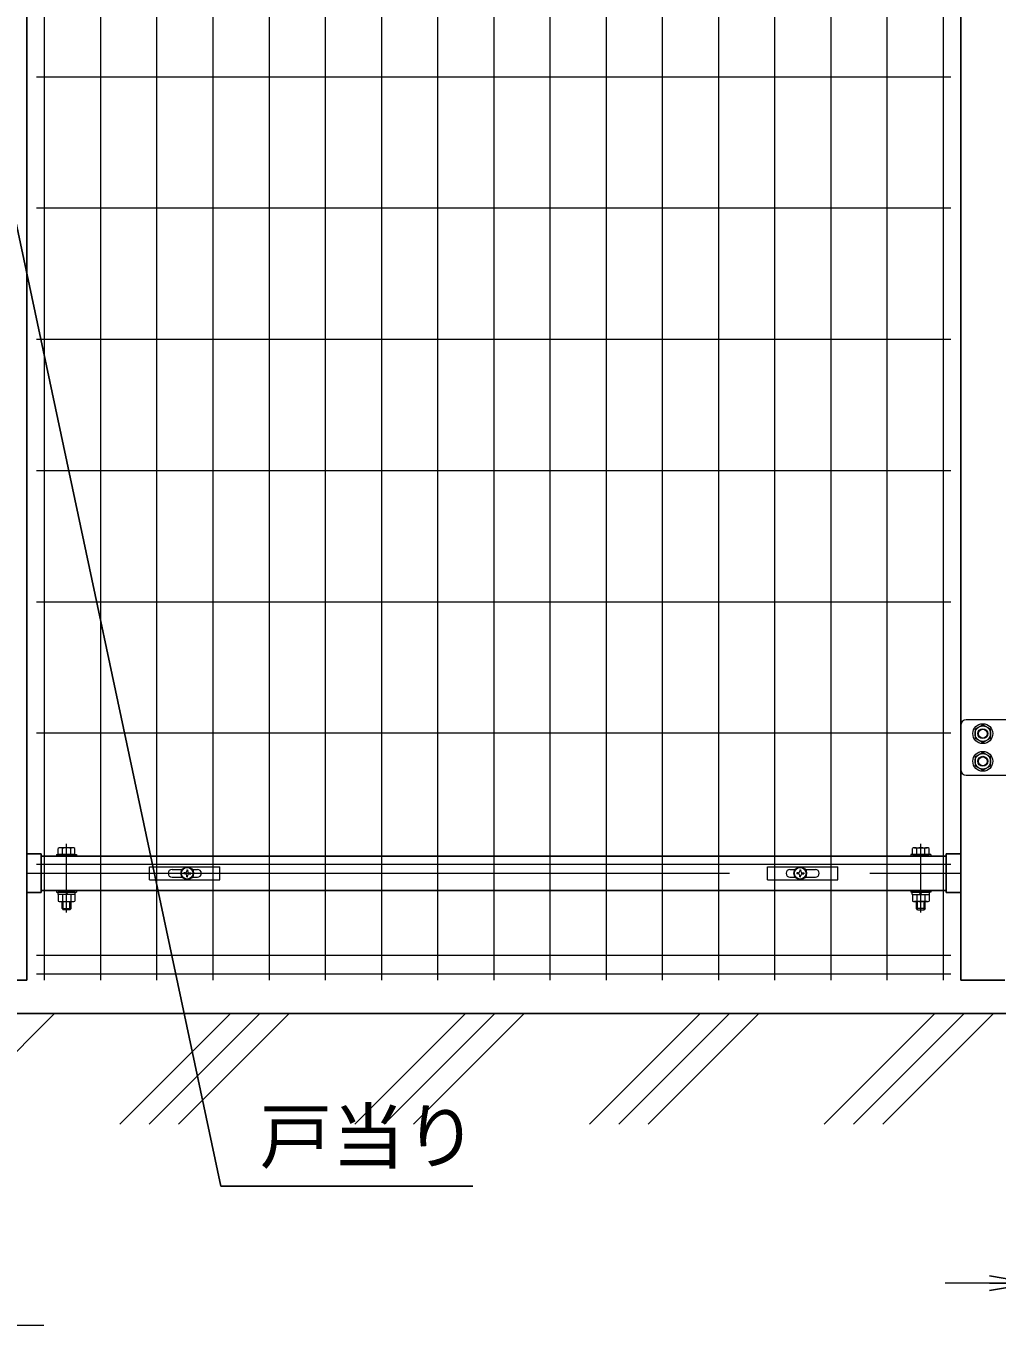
# Model space of a CAD drawing. Units: millimetres, scale not verified. Extents: x -6052 to 2348, y -2970 to 2970.
# Drawn here: x -1722 to -845, y -889 to 286 of the extents above; entities that cross this region are included whole.
import ezdxf
from ezdxf.enums import TextEntityAlignment as Align

# ---------------------------------------------------------------- set-up
doc = ezdxf.new("R2010")
doc.units = ezdxf.units.MM
doc.header["$LTSCALE"] = 20
doc.linetypes.add('USER1', pattern=[50.8, 31.75, -6.35, 6.35, -6.35])
for name, color, linetype, lineweight in [('0-2_D-STR-TXT', 7, 'Continuous', 13), ('0-3_D-STR1', 1, 'Continuous', 25), ('0-4_D-BMK', 2, 'USER1', 13), ('0-5_D-STR-DIM', 7, 'Continuous', 13), ('0-6_0', 7, 'Continuous', 25), ('0-7_D-STR3', 3, 'Continuous', 13), ('0-8_D-STR2', 7, 'Continuous', 13), ('0-A_D-DCR-HCH', 7, 'Continuous', 13), ('0-B_D-BGD', 7, 'Continuous', 25), ('0-C_D-STR4', 7, 'Continuous', 25)]:
    doc.layers.add(name, color=color, linetype=linetype, lineweight=lineweight)
doc.styles.add('ＭＳ ゴシック', font='')
doc.styles.get('ＭＳ ゴシック').set_extended_font_data('MS Gothic')

# ---------------------------------------------------------------- blocks, each defined once
blk = doc.blocks.new('A$C1aa64d16')
at = {"layer": '0-7_D-STR3'}
for p, q in [((-679.7, 120), (590.3, 120)), ((-679.7, -120), (-679.7, 120)), ((-274.7, 70), (-91.2, 70)), ((-37.1, 8.4), (-63, 7.9)), ((-63, 7.9), (-63, -7.9)), ((-7.9, 63), (-8.4, 37.1)), ((-7.9, 63), (7.9, 63)), ((7.9, 63), (8.4, 37.1)), ((37.1, 8.4), (63, 7.9)), ((63, 7.9), (63, -7.9)), ((91.2, 70), (185.3, 70)), ((-274.7, -70), (-91.2, -70)), ((-37.1, -8.4), (-63, -7.9)), ((-7.9, -63), (-8.4, -37.1)), ((37.1, -8.4), (63, -7.9)), ((91.2, -70), (185.3, -70))]:
    blk.add_line(p, q, dxfattribs=at)
for points in [[(-679.7, -120), (590.3, -120), (590.3, 120)], [(-7.9, -63), (7.9, -63), (8.4, -37.1)]]:
    blk.add_lwpolyline(points, dxfattribs=at)
for radius in [115, 105]:
    blk.add_circle((0, 0), radius, dxfattribs=at)
for centre, radius, start, end in [((-274.7, 0), 70, 90, 270), ((-38.1, 38.1), 29.8, 270, 0), ((38.1, 38.1), 29.8, 180, 270), ((185.3, 0), 70, 270, 90), ((-38.1, -38.1), 29.8, 0, 90), ((38.1, -38.1), 29.8, 90, 180)]:
    blk.add_arc(centre, radius, start, end, dxfattribs=at)
blk = doc.blocks.new('A$Cf29bf4b8')
at = {"layer": '0-7_D-STR3'}
for p, q in [((-590.3, 120), (679.7, 120)), ((-590.3, -120), (-590.3, 120)), ((-185.3, 70), (-91.2, 70)), ((-37.1, 8.4), (-63, 7.9)), ((-63, 7.9), (-63, -7.9)), ((-7.9, 63), (-8.4, 37.1)), ((-7.9, 63), (7.9, 63)), ((7.9, 63), (8.4, 37.1)), ((37.1, 8.4), (63, 7.9)), ((63, 7.9), (63, -7.9)), ((91.2, 70), (274.7, 70)), ((-185.3, -70), (-91.2, -70)), ((-37.1, -8.4), (-63, -7.9)), ((-7.9, -63), (-8.4, -37.1)), ((37.1, -8.4), (63, -7.9)), ((91.2, -70), (274.7, -70))]:
    blk.add_line(p, q, dxfattribs=at)
for points in [[(-590.3, -120), (679.7, -120), (679.7, 120)], [(-7.9, -63), (7.9, -63), (8.4, -37.1)]]:
    blk.add_lwpolyline(points, dxfattribs=at)
for radius in [115, 105]:
    blk.add_circle((0, 0), radius, dxfattribs=at)
for centre, radius, start, end in [((-185.3, 0), 70, 90, 270), ((-38.1, 38.1), 29.8, 270, 0), ((38.1, 38.1), 29.8, 180, 270), ((274.7, 0), 70, 270, 90), ((-38.1, -38.1), 29.8, 0, 90), ((38.1, -38.1), 29.8, 90, 180)]:
    blk.add_arc(centre, radius, start, end, dxfattribs=at)
blk = doc.blocks.new('_Open')
at = {"layer": '0-6_0'}
blk.add_line((-20, 3.33), (0, 0), dxfattribs=at)
blk.add_lwpolyline([(-20, -3.33), (0, 0), (-20, 0)], dxfattribs=at)
blk = doc.blocks.new('MLeader7')
at = {"layer": '0-2_D-STR-TXT', "lineweight": 25}
blk.add_line((-1764.95, 232.48), (-1766.75, 272.99), dxfattribs=at)
for points in [[(-1751.91, 235.25), (-1766.75, 272.99), (-1758.43, 233.87)], [(-1758.43, 233.87), (-1546.32, -762.99), (-1332.93, -762.99), (-1318.61, -762.99)]]:
    blk.add_lwpolyline(points, dxfattribs=at)

msp = doc.modelspace()

# ---------------------------------------------------------------- linework, layer by layer
at = {"layer": '0-2_D-STR-TXT'}
msp.add_lwpolyline([(-2663.08, -632.68), (-2691.75, -604.01), (-2668.5, -636.56), (-2488.46, -888.62), (-1713.62, -888.62), (-1706.42, -888.62)], dxfattribs=at)
at = {"layer": '0-3_D-STR1'}
for p, q in [((-1721.75, 1307.99), (-1721.75, -577.01)), ((-877.75, 1307.99), (-877.75, -577.01)), ((-1721.75, -462.76), (-1708.75, -462.76)), ((-1708.75, -462.76), (-1708.75, -497.76)), ((-1708.75, -464.76), (-890.75, -464.76)), ((-1721.75, -497.76), (-1708.75, -497.76)), ((-1708.75, -495.76), (-890.75, -495.76)), ((-877.75, -497.76), (-890.75, -497.76)), ((-1761.75, -577.01), (-1721.75, -577.01)), ((-837.75, -577.01), (-877.75, -577.01))]:
    msp.add_line(p, q, dxfattribs=at)
msp.add_lwpolyline([(-877.75, -462.76), (-890.75, -462.76), (-890.75, -497.76)], dxfattribs=at)
at = {"layer": '0-4_D-BMK'}
for p, q in [((-1685.75, -515.61), (-1685.75, -453.52)), ((-913.75, -515.61), (-913.75, -453.52)), ((-1721.75, -480.26), (-877.75, -480.26))]:
    msp.add_line(p, q, dxfattribs=at)
at = {"layer": '0-5_D-STR-DIM'}
msp.add_line((-851.76, -850.84), (-891.76, -850.84), dxfattribs=at)
at = {"layer": '0-7_D-STR3'}
for p, q in [((-877.75, -346.51), (-877.75, -386.51)), ((-808.75, -341.51), (-872.75, -341.51)), ((-872.75, -391.51), (-808.75, -391.51)), ((-1693.25, -463.16), (-1693.25, -457.71)), ((-1680.13, -457.16), (-1691.38, -457.16)), ((-1689.5, -463.16), (-1689.5, -457.71)), ((-1682, -463.16), (-1682, -457.71)), ((-1678.25, -463.16), (-1678.25, -457.71)), ((-921.26, -463.16), (-921.26, -457.71)), ((-919.38, -457.16), (-908.13, -457.16)), ((-917.51, -463.16), (-917.51, -457.71)), ((-910, -463.16), (-910, -457.71)), ((-906.25, -463.16), (-906.25, -457.71)), ((-1694.75, -463.16), (-1694.75, -464.76)), ((-1694.75, -463.16), (-1676.75, -463.16)), ((-1694.75, -464.76), (-1676.75, -464.76)), ((-1678.25, -463.16), (-1693.25, -463.16)), ((-1676.75, -463.16), (-1676.75, -464.76)), ((-922.75, -463.16), (-922.75, -464.76)), ((-904.75, -463.16), (-922.75, -463.16)), ((-904.75, -464.76), (-922.75, -464.76)), ((-921.26, -463.16), (-906.25, -463.16)), ((-904.75, -463.16), (-904.75, -464.76)), ((-1694.75, -495.76), (-1694.75, -497.36)), ((-1694.75, -495.76), (-1676.75, -495.76)), ((-1694.75, -497.36), (-1676.75, -497.36)), ((-1693.25, -499.36), (-1693.25, -505.31)), ((-1689.5, -499.36), (-1689.5, -505.31)), ((-1685.38, -499.36), (-1686.53, -497.36)), ((-1684.68, -499.36), (-1685.84, -497.36)), ((-1682, -499.36), (-1682, -505.31)), ((-1678.25, -499.36), (-1678.25, -505.31)), ((-1676.75, -495.76), (-1676.75, -497.36)), ((-922.75, -495.76), (-922.75, -497.36)), ((-904.75, -495.76), (-922.75, -495.76)), ((-904.75, -497.36), (-922.75, -497.36)), ((-921.26, -499.36), (-921.26, -505.31)), ((-917.51, -499.36), (-917.51, -505.31)), ((-914.82, -499.36), (-913.67, -497.36)), ((-914.13, -499.36), (-912.98, -497.36)), ((-910, -499.36), (-910, -505.31)), ((-906.25, -499.36), (-906.25, -505.31)), ((-904.75, -495.76), (-904.75, -497.36)), ((-1691.38, -505.86), (-1680.13, -505.86)), ((-1689.75, -512.16), (-1689.75, -505.86)), ((-1689.75, -512.16), (-1688.75, -513.16)), ((-1689.75, -512.16), (-1681.75, -512.16)), ((-1688.75, -513.16), (-1688.75, -505.86)), ((-1682.75, -513.16), (-1688.75, -513.16)), ((-1682.75, -513.16), (-1682.75, -505.86)), ((-1682.75, -513.16), (-1681.75, -512.16)), ((-1681.75, -512.16), (-1681.75, -505.86)), ((-908.13, -505.86), (-919.38, -505.86)), ((-917.75, -512.16), (-917.75, -505.86)), ((-916.75, -513.16), (-917.75, -512.16)), ((-909.75, -512.16), (-917.75, -512.16)), ((-916.75, -513.16), (-916.75, -505.86)), ((-916.75, -513.16), (-910.75, -513.16)), ((-910.75, -513.16), (-910.75, -505.86)), ((-909.75, -512.16), (-910.75, -513.16)), ((-909.75, -512.16), (-909.75, -505.86))]:
    msp.add_line(p, q, dxfattribs=at)
for points in [[(-857.75, -345.91), (-864.77, -349.96), (-864.77, -358.06), (-857.75, -362.11), (-850.74, -358.06), (-850.74, -349.96)], [(-857.75, -370.91), (-864.77, -374.96), (-864.77, -383.06), (-857.75, -387.11), (-850.74, -383.06), (-850.74, -374.96)]]:
    msp.add_lwpolyline(points, close=True, dxfattribs=at)
for points in [[(-1678.05, -499.36), (-1693.45, -499.36), (-1693.45, -497.36)], [(-1678.05, -499.36), (-1678.05, -497.36), (-1693.45, -497.36)], [(-921.45, -499.36), (-906.05, -499.36), (-906.05, -497.36)], [(-921.45, -499.36), (-921.45, -497.36), (-906.05, -497.36)]]:
    msp.add_lwpolyline(points, dxfattribs=at)
for centre, radius in [((-857.75, -354.01), 9), ((-857.75, -354.01), 7.03), ((-857.75, -354.01), 4.5), ((-857.75, -354.01), 4), ((-857.75, -379.01), 9), ((-857.75, -379.01), 7.03), ((-857.75, -379.01), 4.5), ((-857.75, -379.01), 4)]:
    msp.add_circle(centre, radius, dxfattribs=at)
for centre, radius, start, end in [((-872.75, -346.51), 5, 90, 180), ((-872.75, -386.51), 5, 180, 270), ((-1691.38, -460.61), 3.46, 57.13278, 122.86722), ((-1685.75, -470.15), 12.99, 73.22135, 106.77865), ((-1680.13, -460.61), 3.46, 57.13278, 122.86722), ((-919.38, -460.61), 3.46, 57.13278, 122.86722), ((-913.75, -470.15), 12.99, 73.22135, 106.77865), ((-908.13, -460.61), 3.46, 57.13278, 122.86722), ((-1691.38, -502.41), 3.46, 237.13278, 302.86722), ((-1685.75, -492.87), 12.99, 253.22135, 286.77865), ((-1680.13, -502.41), 3.46, 237.13278, 302.86722), ((-919.38, -502.41), 3.46, 237.13278, 302.86722), ((-913.75, -492.87), 12.99, 253.22135, 286.77865), ((-908.13, -502.41), 3.46, 237.13278, 302.86722)]:
    msp.add_arc(centre, radius, start, end, dxfattribs=at)
at = {"layer": '0-8_D-STR2'}
for p, q in [((-1705.91, 1392.99), (-1705.91, -577.01)), ((-1655.14, 1392.99), (-1655.14, -577.01)), ((-1604.37, 1392.99), (-1604.37, -577.01)), ((-944.36, 1392.99), (-944.36, -577.01)), ((-893.59, 1392.99), (-893.59, -577.01)), ((-1553.6, 815.07), (-1553.6, -577.01)), ((-1502.83, 815.07), (-1502.83, -577.01)), ((-1452.06, 815.07), (-1452.06, -577.01)), ((-1401.29, 815.07), (-1401.29, -577.01)), ((-1350.52, 815.07), (-1350.52, -577.01)), ((-1299.75, 815.07), (-1299.75, -577.01)), ((-1248.98, 815.07), (-1248.98, -577.01)), ((-1198.21, 815.07), (-1198.21, -577.01)), ((-1147.44, 815.07), (-1147.44, -577.01)), ((-1096.67, 815.07), (-1096.67, -577.01)), ((-1045.9, 815.07), (-1045.9, -577.01)), ((-995.13, 815.07), (-995.13, -577.01)), ((-1712.91, 239.85), (-886.59, 239.85)), ((-1712.91, 121.2), (-886.59, 121.2)), ((-1712.91, 2.56), (-886.59, 2.56)), ((-1712.91, -116.08), (-886.59, -116.08)), ((-1712.91, -234.73), (-886.59, -234.73)), ((-1712.91, -353.37), (-886.59, -353.37)), ((-1712.91, -472.01), (-886.59, -472.01)), ((-1712.91, -554.16), (-886.59, -554.16)), ((-1712.91, -571.16), (-886.59, -571.16))]:
    msp.add_line(p, q, dxfattribs=at)
at = {"layer": '0-A_D-DCR-HCH'}
for p, q in [((-1637.5, -707.01), (-1537.5, -607.01)), ((-1610.98, -707.01), (-1510.99, -607.01)), ((-1584.47, -707.01), (-1484.47, -607.01)), ((-1425.37, -707.01), (-1325.37, -607.01)), ((-1398.85, -707.01), (-1298.85, -607.01)), ((-1372.34, -707.01), (-1272.34, -607.01)), ((-1213.24, -707.01), (-1113.24, -607.01)), ((-1186.72, -707.01), (-1086.72, -607.01)), ((-1160.2, -707.01), (-1060.2, -607.01)), ((-1001.1, -707.01), (-901.11, -607.01)), ((-974.59, -707.01), (-874.59, -607.01)), ((-948.07, -707.01), (-848.07, -607.01))]:
    msp.add_line(p, q, dxfattribs=at)
msp.add_lwpolyline([(-1781.75, -692.16), (-1752.89, -663.3), (-1696.6, -607.01)], dxfattribs=at)
at = {"layer": '0-B_D-BGD'}
msp.add_line((-452.36, -607.01), (-1785.75, -607.01), dxfattribs=at)
at = {"layer": '0-C_D-STR4'}
msp.add_line((-791.75, -607.01), (-916.75, -607.01), dxfattribs=at)

# ---------------------------------------------------------------- block references
at = {"layer": '0-2_D-STR-TXT'}
msp.add_blockref('MLeader7', (0, 0), dxfattribs=at)
at = {"layer": '0-5_D-STR-DIM'}
for name, p, xscale, yscale in [('A$C1aa64d16', (-1576.75, -480.26), 0.05, 0.05), ('A$Cf29bf4b8', (-1022.75, -480.26), 0.05, 0.05), ('_Open', (-811.76, -850.84), 2, 2)]:
    msp.add_blockref(name, p, dxfattribs=dict(at, xscale=xscale, yscale=yscale))

# ---------------------------------------------------------------- texts
at = {"layer": '0-2_D-STR-TXT', "style": 'ＭＳ ゴシック'}
msp.add_text('戸当り', height=48.09, dxfattribs=at).set_placement((-1511.37, -756.4), align=Align.BOTTOM_LEFT)

doc.saveas('drawing.dxf')
